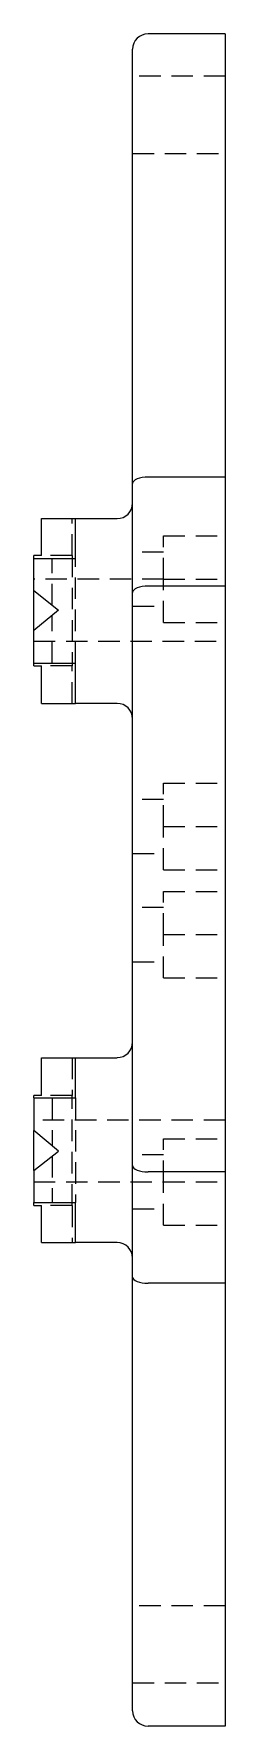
# Model space of a CAD drawing. Header units: millimetres. Extents: x 61 to 229, y 7 to 164.
# Drawn here: x 217.3 to 228.7, y 7 to 107 of the extents above.
import ezdxf

# ---------------------------------------------------------------- set-up
doc = ezdxf.new("R2010")
doc.units = ezdxf.units.MM
doc.linetypes.add('HIDDEN', pattern=[1.905, 1.27, -0.635])

msp = doc.modelspace()

# ---------------------------------------------------------------- linework, layer by layer
at = {"color": 7, "linetype": 'Continuous', "lineweight": 25}
for p, q in [((223.18, 80.43), (223.18, 106.09)), ((228.66, 107), (224.1, 107)), ((228.66, 107), (228.66, 80.81)), ((223.18, 73.99), (223.18, 80.43)), ((228.66, 80.81), (224.1, 80.81)), ((228.66, 80.81), (228.66, 74.37)), ((217.79, 76.17), (217.79, 78.36)), ((217.79, 78.36), (219.8, 78.36)), ((219.8, 78.36), (222.27, 78.36)), ((219.8, 77.44), (219.8, 78.36)), ((219.8, 75.98), (219.8, 77.44)), ((217.79, 76.17), (217.34, 76.17)), ((217.34, 75.98), (217.34, 76.17)), ((217.34, 74.1), (217.34, 75.98)), ((219.8, 75.98), (217.34, 75.98)), ((217.34, 74.1), (218.79, 72.95)), ((217.34, 71.74), (217.34, 74.1)), ((228.66, 74.37), (224.1, 74.37)), ((228.66, 74.37), (228.66, 39.75)), ((223.18, 40.12), (223.18, 73.99)), ((218.79, 72.95), (217.34, 71.74)), ((217.34, 69.8), (217.34, 71.74)), ((219.8, 69.8), (217.34, 69.8)), ((217.34, 69.66), (217.34, 69.8)), ((217.34, 69.66), (217.79, 69.66)), ((217.79, 67.43), (217.79, 69.66)), ((219.8, 68.34), (219.8, 69.8)), ((219.8, 67.43), (219.8, 68.34)), ((217.79, 67.43), (219.8, 67.43)), ((222.27, 67.43), (219.8, 67.43)), ((217.79, 44.27), (217.79, 46.5)), ((217.79, 46.5), (219.8, 46.5)), ((219.8, 46.5), (222.27, 46.5)), ((219.8, 45.59), (219.8, 46.5)), ((219.8, 44.13), (219.8, 45.59)), ((217.79, 44.27), (217.34, 44.27)), ((217.34, 44.13), (217.34, 44.27)), ((217.34, 44.13), (217.34, 42.19)), ((217.34, 44.13), (219.8, 44.13)), ((218.79, 40.98), (217.34, 42.19)), ((217.34, 39.84), (217.34, 42.19)), ((217.34, 39.84), (218.79, 40.98)), ((223.18, 33.54), (223.18, 40.12)), ((217.34, 39.84), (217.34, 37.95)), ((228.66, 39.75), (224.1, 39.75)), ((228.66, 39.75), (228.66, 33.17)), ((217.34, 37.95), (219.8, 37.95)), ((217.34, 37.76), (217.34, 37.95)), ((217.34, 37.76), (217.79, 37.76)), ((217.79, 35.57), (217.79, 37.76)), ((219.8, 36.49), (219.8, 37.95)), ((219.8, 35.57), (219.8, 36.49)), ((217.79, 35.57), (219.8, 35.57)), ((222.27, 35.57), (219.8, 35.57)), ((223.18, 7.91), (223.18, 33.54)), ((228.66, 33.17), (224.1, 33.17)), ((228.66, 33.17), (228.66, 7)), ((228.66, 7), (224.1, 7))]:
    msp.add_line(p, q, dxfattribs=at)
at = {"color": 7, "linetype": 'HIDDEN', "lineweight": 18}
for p, q in [((228.66, 104.49), (223.18, 104.49)), ((223.18, 99.92), (228.66, 99.92)), ((219.6, 76.17), (219.6, 78.36)), ((225.01, 74.77), (225.01, 77.33)), ((225.01, 77.33), (228.66, 77.33)), ((219.6, 76.17), (217.79, 76.17)), ((219.6, 76.17), (219.6, 69.66)), ((225.01, 76.37), (223.18, 76.37)), ((218.43, 73.23), (218.43, 75.98)), ((219.8, 69.8), (219.8, 75.98)), ((225.01, 74.77), (217.34, 74.77)), ((225.01, 74.77), (228.66, 74.77)), ((225.01, 72.22), (225.01, 74.77)), ((223.18, 73.18), (225.01, 73.18)), ((218.43, 69.8), (218.43, 72.65)), ((225.01, 72.22), (228.66, 72.22)), ((217.34, 71.12), (228.66, 71.12)), ((219.6, 69.66), (217.79, 69.66)), ((219.6, 67.43), (219.6, 69.66)), ((225.01, 60.16), (225.01, 62.72)), ((225.01, 62.72), (228.66, 62.72)), ((225.01, 61.76), (223.18, 61.76)), ((225.01, 60.16), (228.66, 60.16)), ((225.01, 57.61), (225.01, 60.16)), ((223.18, 58.56), (225.01, 58.56)), ((225.01, 57.61), (228.66, 57.61)), ((225.01, 53.77), (225.01, 56.33)), ((225.01, 56.33), (228.66, 56.33)), ((225.01, 55.37), (223.18, 55.37)), ((225.01, 53.77), (228.66, 53.77)), ((225.01, 51.21), (225.01, 53.77)), ((223.18, 52.17), (225.01, 52.17)), ((225.01, 51.21), (228.66, 51.21)), ((219.6, 46.5), (219.6, 44.27)), ((219.6, 44.27), (217.79, 44.27)), ((218.43, 44.13), (218.43, 41.28)), ((219.6, 37.76), (219.6, 44.27)), ((219.8, 44.13), (219.8, 37.95)), ((228.66, 42.81), (217.34, 42.81)), ((225.01, 39.16), (225.01, 41.71)), ((225.01, 41.71), (228.66, 41.71)), ((218.43, 40.7), (218.43, 37.95)), ((225.01, 40.76), (223.18, 40.76)), ((217.34, 39.16), (225.01, 39.16)), ((225.01, 39.16), (228.66, 39.16)), ((225.01, 36.6), (225.01, 39.16)), ((219.6, 37.76), (217.79, 37.76)), ((219.6, 37.76), (219.6, 35.57)), ((223.18, 37.56), (225.01, 37.56)), ((225.01, 36.6), (228.66, 36.6)), ((228.66, 14.11), (223.18, 14.11)), ((223.18, 9.55), (228.66, 9.55))]:
    msp.add_line(p, q, dxfattribs=at)
at = {"color": 7, "linetype": 'Continuous', "lineweight": 25}
for centre, start, end in [((224.1, 106.09), 90, 180), ((222.27, 79.27), 270, 0), ((222.27, 66.52), 0, 90), ((222.27, 47.42), 270, 0), ((222.27, 34.66), 0, 90), ((224.1, 7.91), 180, 270)]:
    msp.add_arc(centre, 0.913, start, end, dxfattribs=at)
for centre, ratio, start_param, end_param in [((224.1, 80.43), 0.414214, 1.570796, 3.141593), ((224.1, 73.99), 0.414214, 1.570796, 3.141593), ((224.1, 40.12), 0.407942, 3.141593, 4.712389), ((224.1, 33.54), 0.407942, 3.141593, 4.712389)]:
    msp.add_ellipse(centre, major_axis=(0.913, 0), ratio=ratio, start_param=start_param, end_param=end_param, dxfattribs=at)

doc.saveas('drawing.dxf')
